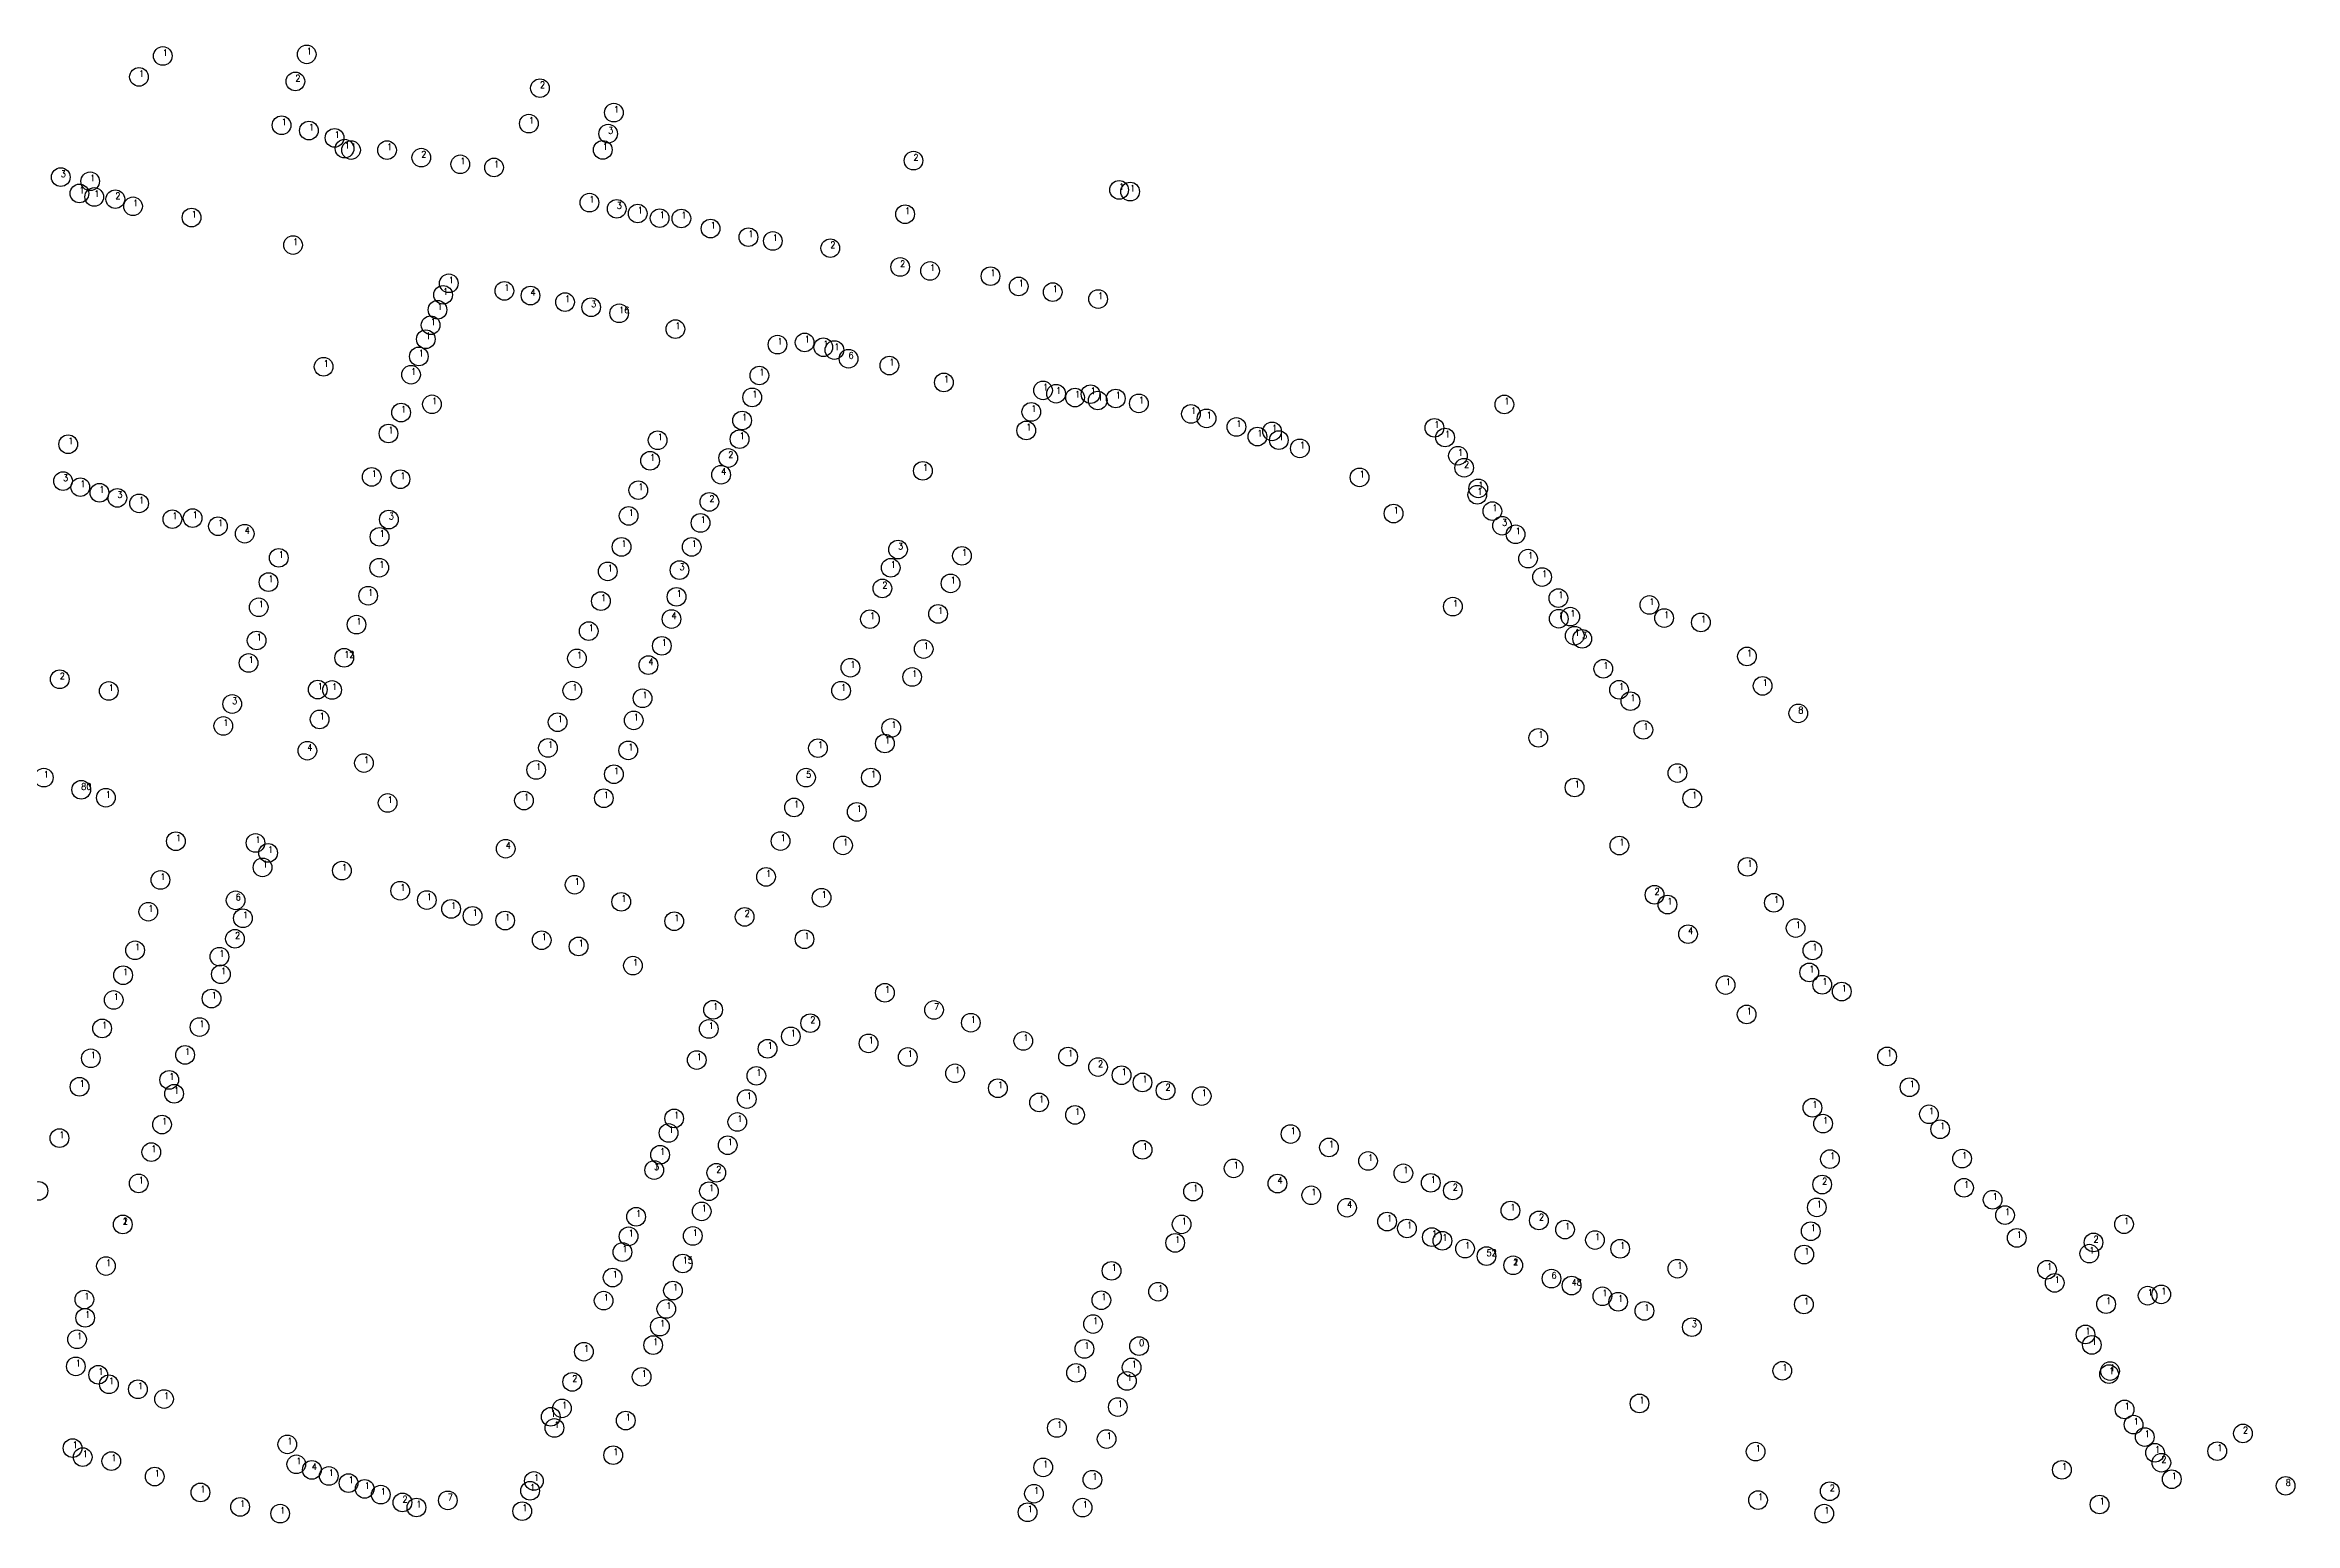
# Model space of a CAD drawing. Header units: millimetres. Extents: x -46.52909 to -46.51937, y -23.53138 to -23.5223.
# Drawn here: x -46.524479 to -46.519658, y -23.525571 to -23.522405 of the extents above; entities that cross this region are included whole.
import ezdxf

# ---------------------------------------------------------------- set-up
doc = ezdxf.new("R2010")
doc.units = ezdxf.units.MM
doc.layers.add('TESTE 1', color=6, linetype='CONTINUOUS')
doc.layers.add('TESTE 2', color=5, linetype='CONTINUOUS')
doc.styles.get("Standard").update_dxf_attribs({"font": 'standard'})

msp = doc.modelspace()

# ---------------------------------------------------------------- linework, layer by layer
at = {"layer": 'TESTE 2'}
for centre in [(-46.5242264, -23.5224285), (-46.523918, -23.522425), (-46.5242774, -23.5224733), (-46.5239423, -23.522483), (-46.5234183, -23.5224974), (-46.5239719, -23.5225769), (-46.5239133, -23.5225883), (-46.523442, -23.5225734), (-46.5232721, -23.5225949), (-46.5232599, -23.5225499), (-46.5238583, -23.5226039), (-46.5238369, -23.522627), (-46.523823, -23.52263), (-46.523746, -23.5226302), (-46.5232837, -23.5226296), (-46.524445, -23.522688), (-46.5236725, -23.5226462), (-46.523589, -23.5226605), (-46.5235167, -23.5226673), (-46.5226179, -23.5226527), (-46.524405, -23.5227229), (-46.524382, -23.522697), (-46.5243733, -23.5227305), (-46.5243281, -23.5227352), (-46.5221773, -23.5227154), (-46.5221537, -23.522719), (-46.5242902, -23.5227505), (-46.5241647, -23.5227746), (-46.5233122, -23.5227426), (-46.5232538, -23.5227559), (-46.5232088, -23.5227659), (-46.5231618, -23.5227759), (-46.5231153, -23.5227766), (-46.5226359, -23.5227674), (-46.5239473, -23.5228335), (-46.5230527, -23.5227982), (-46.5229716, -23.5228166), (-46.5229193, -23.5228248), (-46.5227961, -23.5228402), (-46.5226465, -23.5228805), (-46.5236136, -23.5229155), (-46.5234945, -23.5229317), (-46.5225825, -23.522889), (-46.5224529, -23.5229002), (-46.5223925, -23.5229222), (-46.5236378, -23.5229722), (-46.5236258, -23.5229402), (-46.5234385, -23.5229417), (-46.5233645, -23.5229557), (-46.5233085, -23.5229667), (-46.5232485, -23.5229797), (-46.5223196, -23.5229343), (-46.5222223, -23.5229491), (-46.5236525, -23.5230052), (-46.5231281, -23.5230136), (-46.5236778, -23.5230722), (-46.5236628, -23.5230352), (-46.5229093, -23.5230468), (-46.5228511, -23.5230422), (-46.5228111, -23.5230524), (-46.5227873, -23.5230584), (-46.5227571, -23.523077), (-46.5238818, -23.5230942), (-46.5236945, -23.5231112), (-46.5229482, -23.523113), (-46.5226696, -23.5230916), (-46.5236496, -23.5231746), (-46.5229635, -23.5231599), (-46.5225528, -23.5231278), (-46.5223403, -23.5231448), (-46.5223124, -23.523152), (-46.5222718, -23.5231602), (-46.5222385, -23.523153), (-46.5222232, -23.5231665), (-46.5221845, -23.5231622), (-46.522135, -23.5231727), (-46.5237158, -23.5231924), (-46.5229851, -23.5232094), (-46.5223655, -23.523191), (-46.5220233, -23.5231953), (-46.52199, -23.5232048), (-46.5213519, -23.523175), (-46.5244291, -23.5232602), (-46.5237428, -23.5232372), (-46.5231661, -23.5232517), (-46.5229905, -23.5232494), (-46.5223763, -23.5232307), (-46.521926, -23.5232232), (-46.521881, -23.5232438), (-46.5218495, -23.5232326), (-46.5218351, -23.5232514), (-46.52179, -23.5232691), (-46.5215017, -23.5232251), (-46.5214788, -23.5232458), (-46.5231823, -23.5232956), (-46.5230148, -23.5232897), (-46.5225978, -23.5233172), (-46.5214513, -23.5232848), (-46.521438, -23.5233105), (-46.5244401, -23.5233392), (-46.5244031, -23.5233522), (-46.5243621, -23.5233642), (-46.5237788, -23.5233302), (-46.5237172, -23.5233351), (-46.5232075, -23.5233586), (-46.5230301, -23.5233255), (-46.5216621, -23.5233312), (-46.5214078, -23.5233548), (-46.5243238, -23.5233752), (-46.5242772, -23.5233869), (-46.5232282, -23.5234137), (-46.5230553, -23.5233838), (-46.5215892, -23.5234087), (-46.5214099, -23.5233684), (-46.5213776, -23.5234035), (-46.5242059, -23.5234207), (-46.5241625, -23.5234184), (-46.5241082, -23.5234359), (-46.5240509, -23.5234519), (-46.5237619, -23.5234586), (-46.523742, -23.5234215), (-46.5230742, -23.5234288), (-46.5213568, -23.5234347), (-46.5213278, -23.5234532), (-46.5239779, -23.5235036), (-46.5232435, -23.5234802), (-46.5230932, -23.5234802), (-46.522651, -23.5234859), (-46.5225141, -23.5234993), (-46.5213011, -23.5235053), (-46.5239999, -23.5235556), (-46.5237626, -23.5235247), (-46.523273, -23.5235326), (-46.5231193, -23.5235298), (-46.5226667, -23.5235248), (-46.5225384, -23.5235583), (-46.521271, -23.5235447), (-46.5237864, -23.5235847), (-46.5232877, -23.5235963), (-46.5231256, -23.5235871), (-46.5226846, -23.5235691), (-46.5214622, -23.5236081), (-46.5212362, -23.5235899), (-46.5210411, -23.5236045), (-46.5240209, -23.5236096), (-46.5238114, -23.5236467), (-46.5231364, -23.5236347), (-46.5227112, -23.523635), (-46.5225652, -23.5236237), (-46.5212353, -23.523634), (-46.5212106, -23.5236296), (-46.5210095, -23.5236325), (-46.5209307, -23.5236419), (-46.5240254, -23.5236807), (-46.5233138, -23.5236606), (-46.5231571, -23.5236921), (-46.5225961, -23.5236989), (-46.5212012, -23.5236704), (-46.5211851, -23.5236771), (-46.5240426, -23.5237288), (-46.5238377, -23.5237177), (-46.523339, -23.5237189), (-46.5231859, -23.5237334), (-46.522753, -23.5237389), (-46.5211398, -23.5237412), (-46.5208321, -23.5237148), (-46.5244472, -23.5237637), (-46.5243422, -23.5237888), (-46.5238944, -23.5237858), (-46.5238637, -23.5237867), (-46.5233489, -23.5237881), (-46.522773, -23.5237882), (-46.5226207, -23.5237588), (-46.5211062, -23.5237863), (-46.5207985, -23.5237779), (-46.5240777, -23.5238167), (-46.5231985, -23.5238045), (-46.5210818, -23.5238106), (-46.5207221, -23.5238367), (-46.5240967, -23.5238637), (-46.5238904, -23.5238497), (-46.5233804, -23.5238557), (-46.5232174, -23.5238517), (-46.5226656, -23.523868), (-46.5212791, -23.5238892), (-46.521054, -23.523872), (-46.5239167, -23.5239167), (-46.5237954, -23.5239432), (-46.5234011, -23.5239108), (-46.5232291, -23.523916), (-46.5228226, -23.5239113), (-46.5226792, -23.5239013), (-46.5244814, -23.5239744), (-46.5234264, -23.523958), (-46.5232598, -23.5239672), (-46.5228481, -23.5239745), (-46.5227092, -23.5239742), (-46.520981, -23.5239646), (-46.5244012, -23.5240004), (-46.5243484, -23.5240174), (-46.5237447, -23.5240287), (-46.5234525, -23.5240235), (-46.5232814, -23.5240186), (-46.5228738, -23.5240383), (-46.5212014, -23.5239956), (-46.5209494, -23.524019), (-46.5227394, -23.5240478), (-46.5241984, -23.5241107), (-46.5240278, -23.5241144), (-46.5240007, -23.5241357), (-46.5234917, -23.5241267), (-46.5229028, -23.5241103), (-46.5227689, -23.5241196), (-46.5211055, -23.5241199), (-46.5240127, -23.5241667), (-46.5238426, -23.5241737), (-46.5229338, -23.524187), (-46.5208309, -23.5241655), (-46.5242314, -23.5241937), (-46.5237177, -23.5242167), (-46.523344, -23.5242038), (-46.5228149, -23.5242316), (-46.5210301, -23.5242254), (-46.5242574, -23.5242617), (-46.5240703, -23.5242373), (-46.5240547, -23.5242757), (-46.5236607, -23.5242367), (-46.5236086, -23.5242557), (-46.5235627, -23.5242707), (-46.5234928, -23.5242806), (-46.5232441, -23.5242405), (-46.5231305, -23.5242821), (-46.5229797, -23.5242727), (-46.5210024, -23.5242463), (-46.5207744, -23.5242425), (-46.5240717, -23.5243197), (-46.5234146, -23.5243227), (-46.5228514, -23.5243206), (-46.5209583, -23.5243098), (-46.5207277, -23.5242967), (-46.5242858, -23.5243443), (-46.524105, -23.524358), (-46.5233355, -23.5243361), (-46.523219, -23.5243772), (-46.5206917, -23.5243447), (-46.5243114, -23.5243977), (-46.5241019, -23.5243957), (-46.5208777, -23.5244187), (-46.5206986, -23.5243917), (-46.5206708, -23.5244181), (-46.5243316, -23.5244507), (-46.5241219, -23.5244477), (-46.5230472, -23.5244718), (-46.5226791, -23.5244354), (-46.5225739, -23.5244721), (-46.5206289, -23.5244327), (-46.5243564, -23.5245117), (-46.5241477, -23.5245087), (-46.5230565, -23.5245128), (-46.5228391, -23.5245004), (-46.522495, -23.5244995), (-46.5208327, -23.5244817), (-46.5241786, -23.5245684), (-46.5229306, -23.5245553), (-46.5228807, -23.5245287), (-46.5227142, -23.5245437), (-46.5223826, -23.5245386), (-46.5222867, -23.524572), (-46.5205317, -23.5245717), (-46.5243806, -23.5245757), (-46.5230823, -23.5245794), (-46.5229546, -23.5246133), (-46.5226301, -23.5245729), (-46.5225289, -23.5246079), (-46.5222225, -23.5245944), (-46.522172, -23.5246119), (-46.5244048, -23.5246367), (-46.5242126, -23.5246219), (-46.5242021, -23.5246517), (-46.5229751, -23.524663), (-46.5224371, -23.5246398), (-46.5221272, -23.5246275), (-46.5220778, -23.5246447), (-46.5220003, -23.5246565), (-46.5204837, -23.5246377), (-46.5231307, -23.5247045), (-46.5229954, -23.5247121), (-46.5223489, -23.5246703), (-46.5222718, -23.524697), (-46.5206917, -23.5246817), (-46.5206689, -23.5247157), (-46.5204421, -23.5246957), (-46.5244478, -23.5247467), (-46.5242281, -23.5247177), (-46.5231427, -23.5247356), (-46.523016, -23.5247619), (-46.5218099, -23.5247379), (-46.5204181, -23.5247277), (-46.5242511, -23.5247767), (-46.5231608, -23.5247824), (-46.5221271, -23.5247717), (-46.521932, -23.5248115), (-46.5217277, -23.5247666), (-46.5216439, -23.5247957), (-46.5206542, -23.5247917), (-46.5203711, -23.5247907), (-46.5244928, -23.5248597), (-46.5242781, -23.5248437), (-46.5231735, -23.5248151), (-46.5230561, -23.5248605), (-46.5230404, -23.5248209), (-46.5220187, -23.5248611), (-46.521838, -23.5248441), (-46.5215683, -23.524822), (-46.5215096, -23.5248425), (-46.5214623, -23.5248589), (-46.5206709, -23.5248461), (-46.520367, -23.524853), (-46.5230717, -23.5249036), (-46.5217656, -23.5248692), (-46.521689, -23.5248957), (-46.5213388, -23.5249019), (-46.5206823, -23.5248951), (-46.5203057, -23.5248787), (-46.5243121, -23.5249317), (-46.5232284, -23.5249571), (-46.5232122, -23.5249152), (-46.5230908, -23.5249563), (-46.5220433, -23.5249314), (-46.5216031, -23.5249255), (-46.5215605, -23.5249403), (-46.5212778, -23.5249231), (-46.5212219, -23.5249426), (-46.5206954, -23.5249461), (-46.5202791, -23.5249117), (-46.5200241, -23.5249312), (-46.5232415, -23.5249908), (-46.5220572, -23.5249711), (-46.5215072, -23.5249588), (-46.5214846, -23.5249666), (-46.5214361, -23.5249835), (-46.5213901, -23.5249994), (-46.5211577, -23.524965), (-46.5211037, -23.5249837), (-46.5207094, -23.5249961), (-46.5202539, -23.5249604), (-46.5200985, -23.5249941), (-46.5200895, -23.5249702), (-46.5243481, -23.5250207), (-46.5232626, -23.5250454), (-46.5231122, -23.5250153), (-46.5221935, -23.525031), (-46.5213329, -23.5250192), (-46.5212509, -23.5250477), (-46.5209811, -23.5250264), (-46.5201891, -23.5250287), (-46.5243945, -23.5250925), (-46.5232818, -23.5250949), (-46.5231333, -23.5250733), (-46.5222154, -23.5250939), (-46.5220938, -23.5250757), (-46.5212078, -23.5250626), (-46.5211418, -23.5250855), (-46.521108, -23.5250972), (-46.52071, -23.525103), (-46.5201727, -23.5250568), (-46.5200625, -23.5251023), (-46.5199735, -23.5250842), (-46.5199444, -23.5250814), (-46.5243927, -23.5251317), (-46.5231613, -23.5251505), (-46.5231476, -23.5251127), (-46.5222332, -23.525145), (-46.5210518, -23.5251168), (-46.5244101, -23.5251777), (-46.5231757, -23.5251901), (-46.5222517, -23.5251983), (-46.5221345, -23.5251923), (-46.52095, -23.5251517), (-46.5201067, -23.5251672), (-46.5200931, -23.5251897), (-46.5244127, -23.5252357), (-46.5233241, -23.5252042), (-46.5221505, -23.525238), (-46.5207563, -23.5252451), (-46.5200541, -23.5252457), (-46.5243647, -23.5252537), (-46.5243419, -23.525274), (-46.5242797, -23.5252847), (-46.5233491, -23.5252689), (-46.5232004, -23.5252581), (-46.5222695, -23.5252495), (-46.5221606, -23.525267), (-46.5200563, -23.5252523), (-46.5242237, -23.5253057), (-46.5233951, -23.5253437), (-46.5233711, -23.5253256), (-46.5221801, -23.5253228), (-46.5210623, -23.5253151), (-46.5200229, -23.525328), (-46.5233873, -23.5253676), (-46.5232344, -23.5253517), (-46.5223107, -23.5253676), (-46.5222041, -23.5253913), (-46.5200037, -23.5253605), (-46.5199797, -23.5253871), (-46.5197693, -23.5253794), (-46.5244197, -23.5254107), (-46.524398, -23.52543), (-46.5243367, -23.5254387), (-46.5239596, -23.5254027), (-46.5232613, -23.5254259), (-46.5208135, -23.5254183), (-46.5199577, -23.5254207), (-46.5198244, -23.5254173), (-46.5242437, -23.5254717), (-46.5239404, -23.5254454), (-46.523907, -23.5254574), (-46.5238707, -23.5254705), (-46.5238284, -23.5254857), (-46.5234312, -23.5254811), (-46.52234, -23.525452), (-46.5222345, -23.5254784), (-46.5201572, -23.5254573), (-46.5199441, -23.525442), (-46.5199218, -23.5254774), (-46.5241457, -23.5255057), (-46.5240607, -23.5255367), (-46.5237938, -23.5254981), (-46.5237593, -23.5255105), (-46.5237129, -23.5255272), (-46.5236157, -23.5255227), (-46.5234394, -23.5255022), (-46.5223597, -23.5255084), (-46.5208083, -23.5255221), (-46.5206546, -23.5255031), (-46.5200765, -23.5255316), (-46.5196778, -23.5254916), (-46.5239749, -23.5255512), (-46.5236829, -23.525538), (-46.5234563, -23.5255459), (-46.5223735, -23.5255482), (-46.5222555, -23.5255383), (-46.5206665, -23.5255511)]:
    msp.add_circle(centre, 0.00002, dxfattribs=at)

# ---------------------------------------------------------------- texts
at = {"layer": 'TESTE 1'}
for s, p in [('1', (-46.5227142, -23.5245437)), ('1', (-46.5242021, -23.5246517)), ('3', (-46.5231735, -23.5248151)), ('2', (-46.5243121, -23.5249317)), ('2', (-46.5213329, -23.5250192)), ('1', (-46.5222517, -23.5251983)), ('1', (-46.5233951, -23.5253437)), ('1', (-46.5232344, -23.5253517)), ('1', (-46.5222041, -23.5253913)), ('1', (-46.5206665, -23.5255511))]:
    msp.add_text(s, height=0.000014, dxfattribs=at).set_placement(p)
at = {"layer": 'TESTE 2'}
for s, p in [('1', (-46.5242264, -23.5224285)), ('1', (-46.523918, -23.522425)), ('1', (-46.5242774, -23.5224733)), ('2', (-46.5239423, -23.522483)), ('2', (-46.5234183, -23.5224974)), ('1', (-46.5239719, -23.5225769)), ('1', (-46.5239133, -23.5225883)), ('1', (-46.523442, -23.5225734)), ('1', (-46.5232599, -23.5225499)), ('1', (-46.5238583, -23.5226039)), ('1', (-46.5238369, -23.522627)), ('1', (-46.523823, -23.52263)), ('1', (-46.523746, -23.5226302)), ('1', (-46.5232837, -23.5226296)), ('3', (-46.5232721, -23.5225949)), ('2', (-46.5236725, -23.5226462)), ('1', (-46.523589, -23.5226605)), ('1', (-46.5235167, -23.5226673)), ('2', (-46.5226179, -23.5226527)), ('3', (-46.524445, -23.522688)), ('1', (-46.524405, -23.5227229)), ('1', (-46.524382, -23.522697)), ('1', (-46.5243733, -23.5227305)), ('1', (-46.5221773, -23.5227154)), ('1', (-46.5221537, -23.522719)), ('2', (-46.5243281, -23.5227352)), ('1', (-46.5242902, -23.5227505)), ('1', (-46.5241647, -23.5227746)), ('1', (-46.5233122, -23.5227426)), ('3', (-46.5232538, -23.5227559)), ('1', (-46.5232088, -23.5227659)), ('1', (-46.5231618, -23.5227759)), ('1', (-46.5231153, -23.5227766)), ('1', (-46.5226359, -23.5227674)), ('1', (-46.5230527, -23.5227982)), ('1', (-46.5229716, -23.5228166)), ('1', (-46.5229193, -23.5228248)), ('1', (-46.5239473, -23.5228335)), ('2', (-46.5227961, -23.5228402)), ('1', (-46.5236136, -23.5229155)), ('2', (-46.5226465, -23.5228805)), ('1', (-46.5225825, -23.522889)), ('1', (-46.5224529, -23.5229002)), ('1', (-46.5223925, -23.5229222)), ('1', (-46.5236378, -23.5229722)), ('1', (-46.5236258, -23.5229402)), ('1', (-46.5234945, -23.5229317)), ('4', (-46.5234385, -23.5229417)), ('1', (-46.5233645, -23.5229557)), ('3', (-46.5233085, -23.5229667)), ('1', (-46.5223196, -23.5229343)), ('1', (-46.5222223, -23.5229491)), ('1', (-46.5236525, -23.5230052)), ('16', (-46.5232485, -23.5229797)), ('1', (-46.5231281, -23.5230136)), ('1', (-46.5236778, -23.5230722)), ('1', (-46.5236628, -23.5230352)), ('1', (-46.5229093, -23.5230468)), ('1', (-46.5228511, -23.5230422)), ('1', (-46.5228111, -23.5230524)), ('1', (-46.5227873, -23.5230584)), ('1', (-46.5238818, -23.5230942)), ('1', (-46.5236945, -23.5231112)), ('1', (-46.5229482, -23.523113)), ('6', (-46.5227571, -23.523077)), ('1', (-46.5226696, -23.5230916)), ('1', (-46.5229635, -23.5231599)), ('1', (-46.5225528, -23.5231278)), ('1', (-46.5223403, -23.5231448)), ('1', (-46.5223124, -23.523152)), ('1', (-46.5222718, -23.5231602)), ('1', (-46.5222385, -23.523153)), ('1', (-46.5222232, -23.5231665)), ('1', (-46.5221845, -23.5231622)), ('1', (-46.5237158, -23.5231924)), ('1', (-46.5236496, -23.5231746)), ('1', (-46.5229851, -23.5232094)), ('1', (-46.5223655, -23.523191)), ('1', (-46.522135, -23.5231727)), ('1', (-46.5220233, -23.5231953)), ('1', (-46.52199, -23.5232048)), ('1', (-46.5213519, -23.523175)), ('1', (-46.5244291, -23.5232602)), ('1', (-46.5237428, -23.5232372)), ('1', (-46.5231661, -23.5232517)), ('1', (-46.5229905, -23.5232494)), ('1', (-46.5223763, -23.5232307)), ('1', (-46.521926, -23.5232232)), ('1', (-46.521881, -23.5232438)), ('1', (-46.5218495, -23.5232326)), ('1', (-46.5218351, -23.5232514)), ('1', (-46.5215017, -23.5232251)), ('1', (-46.5214788, -23.5232458)), ('1', (-46.5231823, -23.5232956)), ('2', (-46.5230148, -23.5232897)), ('1', (-46.52179, -23.5232691)), ('1', (-46.5214513, -23.5232848)), ('2', (-46.521438, -23.5233105)), ('3', (-46.5244401, -23.5233392)), ('1', (-46.5244031, -23.5233522)), ('1', (-46.5237788, -23.5233302)), ('1', (-46.5237172, -23.5233351)), ('1', (-46.5232075, -23.5233586)), ('4', (-46.5230301, -23.5233255)), ('1', (-46.5225978, -23.5233172)), ('1', (-46.5216621, -23.5233312)), ('1', (-46.5214078, -23.5233548)), ('1', (-46.5243621, -23.5233642)), ('3', (-46.5243238, -23.5233752)), ('1', (-46.5242772, -23.5233869)), ('2', (-46.5230553, -23.5233838)), ('1', (-46.5215892, -23.5234087)), ('1', (-46.5214099, -23.5233684)), ('1', (-46.5213776, -23.5234035)), ('1', (-46.5242059, -23.5234207)), ('1', (-46.5241625, -23.5234184)), ('1', (-46.5241082, -23.5234359)), ('4', (-46.5240509, -23.5234519)), ('3', (-46.523742, -23.5234215)), ('1', (-46.5232282, -23.5234137)), ('1', (-46.5230742, -23.5234288)), ('3', (-46.5213568, -23.5234347)), ('1', (-46.5213278, -23.5234532)), ('1', (-46.5239779, -23.5235036)), ('1', (-46.5237619, -23.5234586)), ('1', (-46.5232435, -23.5234802)), ('1', (-46.5230932, -23.5234802)), ('3', (-46.522651, -23.5234859)), ('1', (-46.5225141, -23.5234993)), ('1', (-46.5213011, -23.5235053)), ('1', (-46.5237626, -23.5235247)), ('1', (-46.523273, -23.5235326)), ('3', (-46.5231193, -23.5235298)), ('1', (-46.5226667, -23.5235248)), ('1', (-46.521271, -23.5235447)), ('1', (-46.5239999, -23.5235556)), ('1', (-46.5237864, -23.5235847)), ('1', (-46.5232877, -23.5235963)), ('1', (-46.5231256, -23.5235871)), ('2', (-46.5226846, -23.5235691)), ('1', (-46.5225384, -23.5235583)), ('1', (-46.5212362, -23.5235899)), ('1', (-46.5240209, -23.5236096)), ('1', (-46.5238114, -23.5236467)), ('4', (-46.5231364, -23.5236347)), ('1', (-46.5227112, -23.523635)), ('1', (-46.5225652, -23.5236237)), ('1', (-46.5214622, -23.5236081)), ('1', (-46.5212353, -23.523634)), ('1', (-46.5212106, -23.5236296)), ('1', (-46.5210411, -23.5236045)), ('1', (-46.5210095, -23.5236325)), ('1', (-46.5209307, -23.5236419)), ('1', (-46.5240254, -23.5236807)), ('1', (-46.5233138, -23.5236606)), ('1', (-46.5231571, -23.5236921)), ('1', (-46.5225961, -23.5236989)), ('1', (-46.5212012, -23.5236704)), ('3', (-46.5211851, -23.5236771)), ('1', (-46.5240426, -23.5237288)), ('12', (-46.5238377, -23.5237177)), ('1', (-46.523339, -23.5237189)), ('4', (-46.5231859, -23.5237334)), ('1', (-46.522753, -23.5237389)), ('1', (-46.5211398, -23.5237412)), ('1', (-46.5208321, -23.5237148)), ('2', (-46.5244472, -23.5237637)), ('1', (-46.5243422, -23.5237888)), ('1', (-46.5238944, -23.5237858)), ('1', (-46.5238637, -23.5237867)), ('1', (-46.5233489, -23.5237881)), ('1', (-46.522773, -23.5237882)), ('1', (-46.5226207, -23.5237588)), ('1', (-46.5211062, -23.5237863)), ('1', (-46.5207985, -23.5237779)), ('3', (-46.5240777, -23.5238167)), ('1', (-46.5231985, -23.5238045)), ('1', (-46.5210818, -23.5238106)), ('8', (-46.5207221, -23.5238367)), ('1', (-46.5240967, -23.5238637)), ('1', (-46.5238904, -23.5238497)), ('1', (-46.5233804, -23.5238557)), ('1', (-46.5232174, -23.5238517)), ('1', (-46.5226656, -23.523868)), ('1', (-46.5212791, -23.5238892)), ('1', (-46.521054, -23.523872)), ('4', (-46.5239167, -23.5239167)), ('1', (-46.5234011, -23.5239108)), ('1', (-46.5232291, -23.523916)), ('1', (-46.5228226, -23.5239113)), ('1', (-46.5226792, -23.5239013)), ('1', (-46.5244814, -23.5239744)), ('1', (-46.5237954, -23.5239432)), ('1', (-46.5234264, -23.523958)), ('1', (-46.5232598, -23.5239672)), ('5', (-46.5228481, -23.5239745)), ('1', (-46.5227092, -23.5239742)), ('1', (-46.520981, -23.5239646)), ('80', (-46.5244012, -23.5240004)), ('1', (-46.5243484, -23.5240174)), ('1', (-46.5237447, -23.5240287)), ('1', (-46.5234525, -23.5240235)), ('1', (-46.5232814, -23.5240186)), ('1', (-46.5212014, -23.5239956)), ('1', (-46.5209494, -23.524019)), ('1', (-46.5228738, -23.5240383)), ('1', (-46.5227394, -23.5240478)), ('1', (-46.5241984, -23.5241107)), ('1', (-46.5240278, -23.5241144)), ('4', (-46.5234917, -23.5241267)), ('1', (-46.5229028, -23.5241103)), ('1', (-46.5227689, -23.5241196)), ('1', (-46.5211055, -23.5241199)), ('1', (-46.5240127, -23.5241667)), ('1', (-46.5240007, -23.5241357)), ('1', (-46.5238426, -23.5241737)), ('1', (-46.5208309, -23.5241655)), ('1', (-46.5242314, -23.5241937)), ('1', (-46.5237177, -23.5242167)), ('1', (-46.523344, -23.5242038)), ('1', (-46.5229338, -23.524187)), ('2', (-46.5210301, -23.5242254)), ('1', (-46.5242574, -23.5242617)), ('6', (-46.5240703, -23.5242373)), ('1', (-46.5240547, -23.5242757)), ('1', (-46.5236607, -23.5242367)), ('1', (-46.5236086, -23.5242557)), ('1', (-46.5235627, -23.5242707)), ('1', (-46.5232441, -23.5242405)), ('2', (-46.5229797, -23.5242727)), ('1', (-46.5228149, -23.5242316)), ('1', (-46.5210024, -23.5242463)), ('1', (-46.5207744, -23.5242425)), ('2', (-46.5240717, -23.5243197)), ('1', (-46.5234928, -23.5242806)), ('1', (-46.5234146, -23.5243227)), ('1', (-46.5231305, -23.5242821)), ('1', (-46.5228514, -23.5243206)), ('4', (-46.5209583, -23.5243098)), ('1', (-46.5207277, -23.5242967)), ('1', (-46.5242858, -23.5243443)), ('1', (-46.524105, -23.524358)), ('1', (-46.5233355, -23.5243361)), ('1', (-46.5206917, -23.5243447)), ('1', (-46.5243114, -23.5243977)), ('1', (-46.5241019, -23.5243957)), ('1', (-46.523219, -23.5243772)), ('1', (-46.5208777, -23.5244187)), ('1', (-46.5206986, -23.5243917)), ('1', (-46.5206708, -23.5244181)), ('1', (-46.5243316, -23.5244507)), ('1', (-46.5241219, -23.5244477)), ('1', (-46.5226791, -23.5244354)), ('1', (-46.5206289, -23.5244327)), ('1', (-46.5243564, -23.5245117)), ('1', (-46.5241477, -23.5245087)), ('1', (-46.5230565, -23.5245128)), ('1', (-46.5230472, -23.5244718)), ('2', (-46.5228391, -23.5245004)), ('7', (-46.5225739, -23.5244721)), ('1', (-46.522495, -23.5244995)), ('1', (-46.5208327, -23.5244817)), ('1', (-46.5229306, -23.5245553)), ('1', (-46.5228807, -23.5245287)), ('1', (-46.5227142, -23.5245437)), ('1', (-46.5223826, -23.5245386)), ('1', (-46.5243806, -23.5245757)), ('1', (-46.5241786, -23.5245684)), ('1', (-46.5230823, -23.5245794)), ('1', (-46.5229546, -23.5246133)), ('1', (-46.5226301, -23.5245729)), ('1', (-46.5225289, -23.5246079)), ('1', (-46.5222867, -23.524572)), ('2', (-46.5222225, -23.5245944)), ('1', (-46.522172, -23.5246119)), ('1', (-46.5205317, -23.5245717)), ('1', (-46.5244048, -23.5246367)), ('1', (-46.5242126, -23.5246219)), ('1', (-46.5242021, -23.5246517)), ('1', (-46.5229751, -23.524663)), ('1', (-46.5224371, -23.5246398)), ('1', (-46.5221272, -23.5246275)), ('2', (-46.5220778, -23.5246447)), ('1', (-46.5220003, -23.5246565)), ('1', (-46.5204837, -23.5246377)), ('1', (-46.5231307, -23.5247045)), ('1', (-46.5223489, -23.5246703)), ('1', (-46.5222718, -23.524697)), ('1', (-46.5206917, -23.5246817)), ('1', (-46.5204421, -23.5246957)), ('1', (-46.5244478, -23.5247467)), ('1', (-46.5242281, -23.5247177)), ('1', (-46.5231427, -23.5247356)), ('1', (-46.5229954, -23.5247121)), ('1', (-46.5218099, -23.5247379)), ('1', (-46.5206689, -23.5247157)), ('1', (-46.5204181, -23.5247277)), ('1', (-46.5242511, -23.5247767)), ('1', (-46.5231608, -23.5247824)), ('1', (-46.523016, -23.5247619)), ('1', (-46.5221271, -23.5247717)), ('1', (-46.5217277, -23.5247666)), ('1', (-46.5216439, -23.5247957)), ('1', (-46.5206542, -23.5247917)), ('1', (-46.5203711, -23.5247907)), ('1', (-46.5242781, -23.5248437)), ('1', (-46.5231735, -23.5248151)), ('2', (-46.5230404, -23.5248209)), ('1', (-46.521932, -23.5248115)), ('4', (-46.521838, -23.5248441)), ('1', (-46.5215683, -23.524822)), ('1', (-46.5215096, -23.5248425)), ('2', (-46.5206709, -23.5248461)), ('1', (-46.520367, -23.524853)), ('1', (-46.5230717, -23.5249036)), ('1', (-46.5230561, -23.5248605)), ('1', (-46.5220187, -23.5248611)), ('1', (-46.5217656, -23.5248692)), ('4', (-46.521689, -23.5248957)), ('2', (-46.5214623, -23.5248589)), ('1', (-46.5213388, -23.5249019)), ('1', (-46.5206823, -23.5248951)), ('1', (-46.5203057, -23.5248787)), ('1', (-46.5243121, -23.5249317)), ('1', (-46.5232122, -23.5249152)), ('1', (-46.5220433, -23.5249314)), ('1', (-46.5216031, -23.5249255)), ('1', (-46.5215605, -23.5249403)), ('2', (-46.5212778, -23.5249231)), ('1', (-46.5212219, -23.5249426)), ('1', (-46.5206954, -23.5249461)), ('1', (-46.5202791, -23.5249117)), ('1', (-46.5200241, -23.5249312)), ('1', (-46.5232415, -23.5249908)), ('1', (-46.5232284, -23.5249571)), ('1', (-46.5230908, -23.5249563)), ('1', (-46.5220572, -23.5249711)), ('1', (-46.5215072, -23.5249588)), ('1', (-46.5214846, -23.5249666)), ('1', (-46.5214361, -23.5249835)), ('52', (-46.5213901, -23.5249994)), ('1', (-46.5211577, -23.524965)), ('1', (-46.5211037, -23.5249837)), ('1', (-46.5207094, -23.5249961)), ('1', (-46.5202539, -23.5249604)), ('1', (-46.5200985, -23.5249941)), ('2', (-46.5200895, -23.5249702)), ('1', (-46.5243481, -23.5250207)), ('1', (-46.5232626, -23.5250454)), ('15', (-46.5231122, -23.5250153)), ('1', (-46.5221935, -23.525031)), ('1', (-46.5213329, -23.5250192)), ('6', (-46.5212509, -23.5250477)), ('1', (-46.5209811, -23.5250264)), ('1', (-46.5201891, -23.5250287)), ('1', (-46.5243945, -23.5250925)), ('1', (-46.5232818, -23.5250949)), ('1', (-46.5231333, -23.5250733)), ('1', (-46.5222154, -23.5250939)), ('1', (-46.5220938, -23.5250757)), ('48', (-46.5212078, -23.5250626)), ('1', (-46.5211418, -23.5250855)), ('1', (-46.5201727, -23.5250568)), ('1', (-46.5199735, -23.5250842)), ('1', (-46.5199444, -23.5250814)), ('1', (-46.5243927, -23.5251317)), ('1', (-46.5231476, -23.5251127)), ('1', (-46.5222332, -23.525145)), ('1', (-46.521108, -23.5250972)), ('1', (-46.5210518, -23.5251168)), ('1', (-46.52071, -23.525103)), ('1', (-46.5200625, -23.5251023)), ('1', (-46.5244101, -23.5251777)), ('1', (-46.5231757, -23.5251901)), ('1', (-46.5231613, -23.5251505)), ('0', (-46.5221345, -23.5251923)), ('3', (-46.52095, -23.5251517)), ('1', (-46.5201067, -23.5251672)), ('1', (-46.5200931, -23.5251897)), ('1', (-46.5244127, -23.5252357)), ('1', (-46.5233241, -23.5252042)), ('1', (-46.5222517, -23.5251983)), ('1', (-46.5221505, -23.525238)), ('1', (-46.5243647, -23.5252537)), ('1', (-46.5243419, -23.525274)), ('1', (-46.5242797, -23.5252847)), ('2', (-46.5233491, -23.5252689)), ('1', (-46.5232004, -23.5252581)), ('1', (-46.5222695, -23.5252495)), ('1', (-46.5221606, -23.525267)), ('1', (-46.5207563, -23.5252451)), ('1', (-46.5200563, -23.5252523)), ('1', (-46.5200541, -23.5252457)), ('1', (-46.5242237, -23.5253057)), ('1', (-46.5233711, -23.5253256)), ('1', (-46.5221801, -23.5253228)), ('1', (-46.5210623, -23.5253151)), ('1', (-46.5200229, -23.525328)), ('1', (-46.5233951, -23.5253437)), ('1', (-46.5233873, -23.5253676)), ('1', (-46.5232344, -23.5253517)), ('1', (-46.5223107, -23.5253676)), ('1', (-46.5200037, -23.5253605)), ('2', (-46.5197693, -23.5253794)), ('1', (-46.5244197, -23.5254107)), ('1', (-46.524398, -23.52543)), ('1', (-46.5239596, -23.5254027)), ('1', (-46.5232613, -23.5254259)), ('1', (-46.5222041, -23.5253913)), ('1', (-46.5208135, -23.5254183)), ('1', (-46.5199797, -23.5253871)), ('1', (-46.5199577, -23.5254207)), ('1', (-46.5198244, -23.5254173)), ('1', (-46.5243367, -23.5254387)), ('1', (-46.5242437, -23.5254717)), ('1', (-46.5239404, -23.5254454)), ('4', (-46.523907, -23.5254574)), ('1', (-46.5238707, -23.5254705)), ('1', (-46.5234312, -23.5254811)), ('1', (-46.52234, -23.525452)), ('1', (-46.5222345, -23.5254784)), ('1', (-46.5201572, -23.5254573)), ('2', (-46.5199441, -23.525442)), ('1', (-46.5199218, -23.5254774)), ('1', (-46.5241457, -23.5255057)), ('1', (-46.5238284, -23.5254857)), ('1', (-46.5237938, -23.5254981)), ('1', (-46.5237593, -23.5255105)), ('2', (-46.5237129, -23.5255272)), ('7', (-46.5236157, -23.5255227)), ('1', (-46.5234394, -23.5255022)), ('1', (-46.5223597, -23.5255084)), ('1', (-46.5208083, -23.5255221)), ('2', (-46.5206546, -23.5255031)), ('8', (-46.5196778, -23.5254916)), ('1', (-46.5240607, -23.5255367)), ('1', (-46.5239749, -23.5255512)), ('1', (-46.5236829, -23.525538)), ('1', (-46.5234563, -23.5255459)), ('1', (-46.5223735, -23.5255482)), ('1', (-46.5222555, -23.5255383)), ('1', (-46.5206665, -23.5255511)), ('1', (-46.5200765, -23.5255316))]:
    msp.add_text(s, height=0.000014, dxfattribs=at).set_placement(p)

doc.saveas('drawing.dxf')
